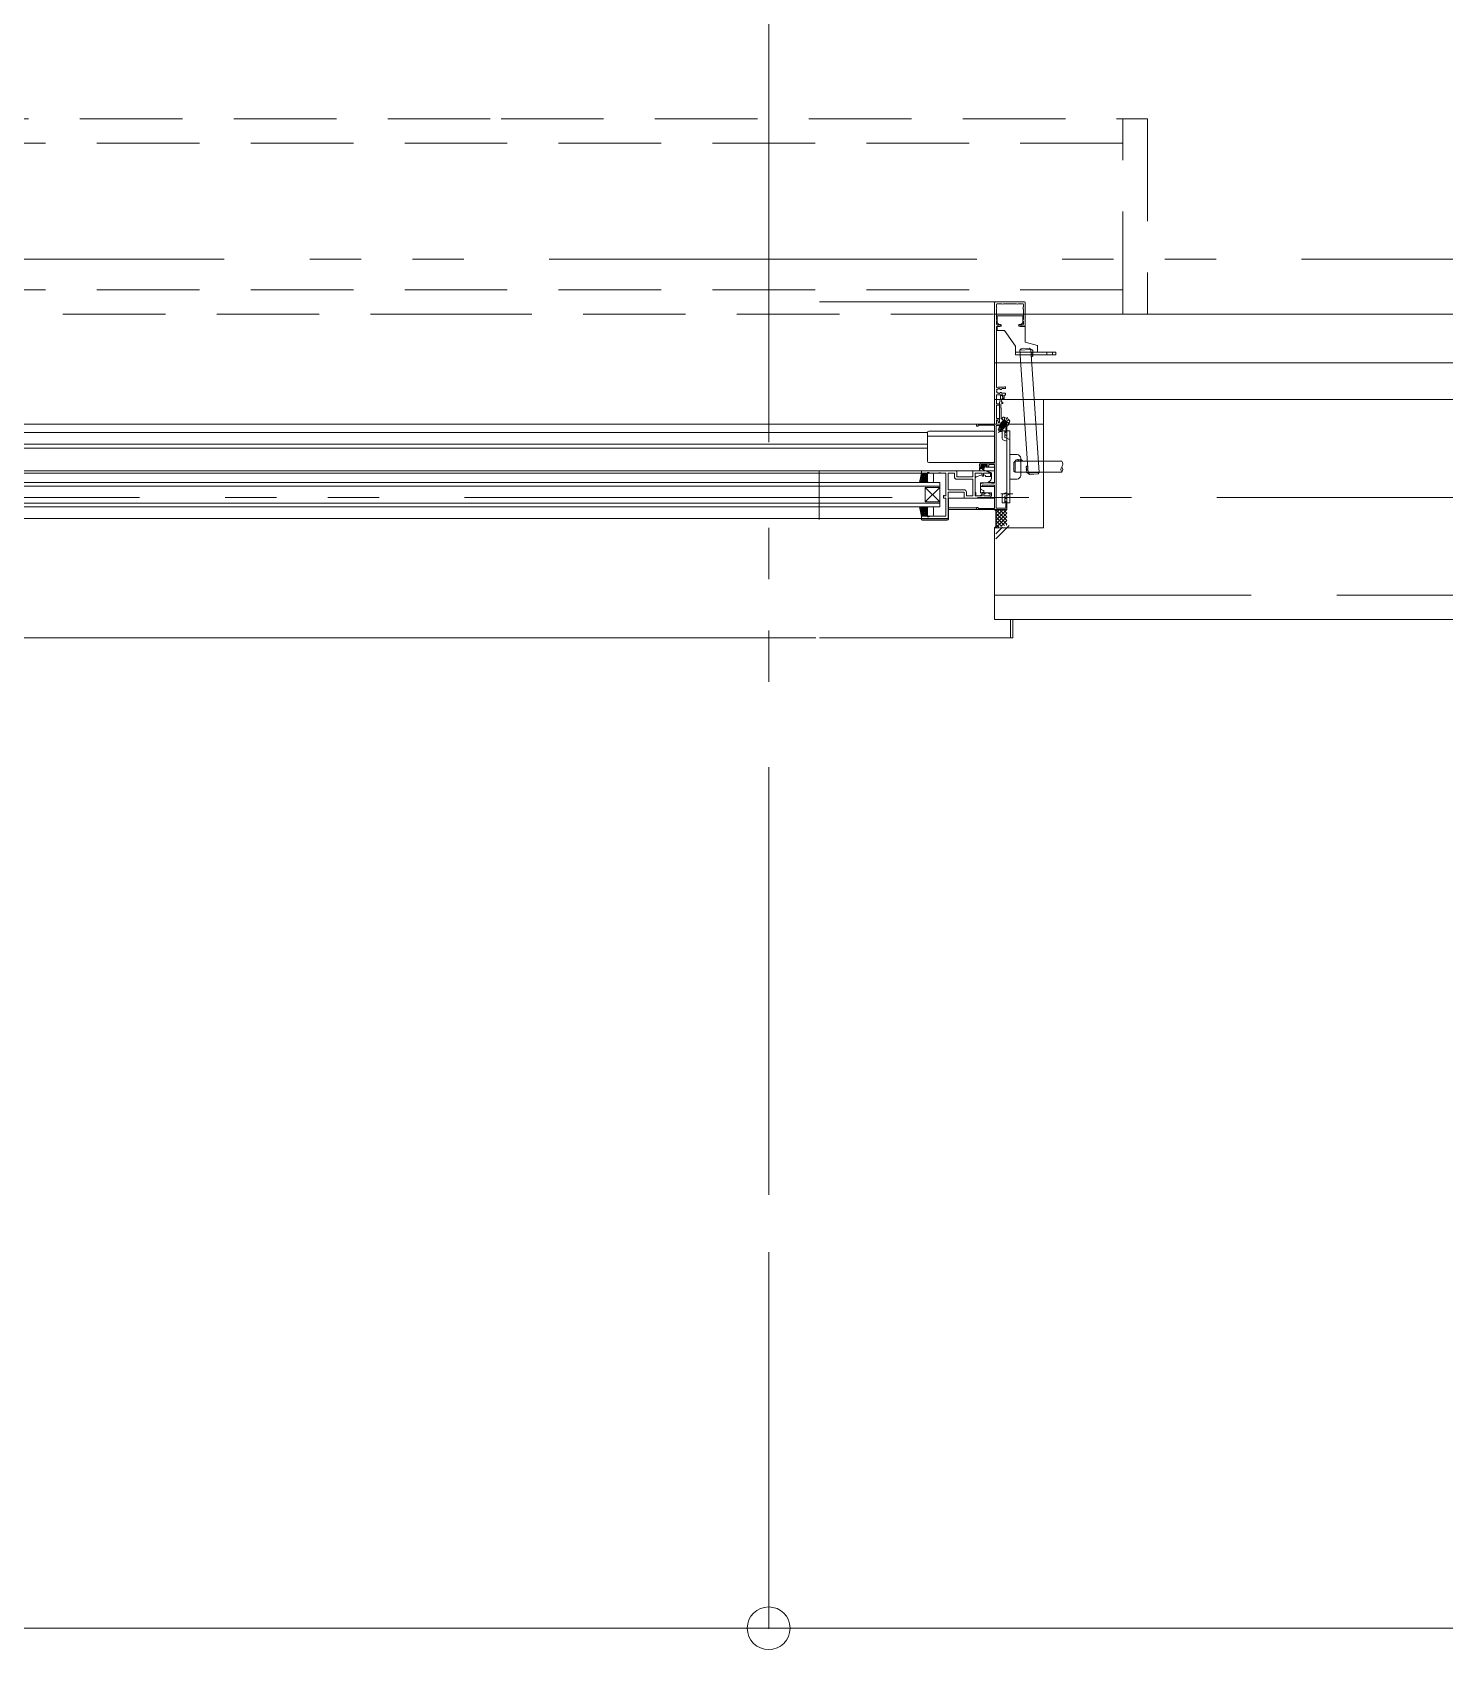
# Model space of a CAD drawing. Units: millimetres at full size. Extents: x -22551 to 92397, y -19340 to 14894.
# Drawn here: x 15834 to 16990, y -6919 to -5595 of the extents above; entities that cross this region are included whole.
import ezdxf

# ---------------------------------------------------------------- set-up
doc = ezdxf.new("R2010")
doc.units = ezdxf.units.MM
doc.header["$LTSCALE"] = 70
doc.header["$PDMODE"] = 32
doc.header["$PDSIZE"] = 35
for name, pattern in [('DASHED1', [1.8, 1.2, -0.6]), ('DASHED3', [4, 3, -1]), ('DOUBLE_CHAIN1', [8.8, 5, -1, 0.6, -0.6, 0.6, -1])]:
    doc.linetypes.add(name, pattern=pattern)
doc.layers.add('0-0_NoName', color=7, linetype='Continuous', lineweight=15)
doc.layers.add('2-0_通芯', color=7, linetype='Continuous', lineweight=15)

# ---------------------------------------------------------------- blocks, each defined once
blk = doc.blocks.new('グループ部品-125')
at = {"layer": '2-0_通芯', "linetype": 'DOUBLE_CHAIN1'}
for p, q in [((16436.61, 3659.36), (16436.61, -6725.7)), ((-22551.09, -5780.7), (23861.61, -5780.7)), ((-21388.39, -5975.7), (23861.61, -5975.7))]:
    blk.add_line(p, q, dxfattribs=at)
at = {"layer": '2-0_通芯', "linetype": 'DASHED1'}
for p, q in [((14864.72, -5665.7), (16217.48, -5665.7)), ((16217.48, -5665.7), (16746.61, -5665.7)), ((16726.61, -5825.7), (16726.61, -5665.7)), ((16746.61, -5665.7), (16746.61, -5825.7)), ((16726.61, -5685.7), (14686.61, -5685.7)), ((16726.61, -5805.7), (14686.61, -5805.7)), ((16194.72, -5825.7), (14839.68, -5825.7)), ((16746.61, -5825.7), (16194.72, -5825.7))]:
    blk.add_line(p, q, dxfattribs=at)
at = {"layer": '2-0_通芯'}
for p, q in [((16621.61, -5815.7), (16478.11, -5815.7)), ((16621.61, -5825.7), (18616.61, -5825.7)), ((16622.11, -5815.7), (16646.11, -5815.7)), ((16646.61, -5848.65), (16646.61, -5816.2)), ((16623.11, -5836.2), (16623.11, -5885.38)), ((16623.61, -5827.15), (16623.61, -5832.75)), ((16644.61, -5827.15), (16623.61, -5827.15)), ((16623.61, -5832.75), (16625.11, -5834.25)), ((16623.61, -5835.65), (16623.61, -5839.15)), ((16626.41, -5835.65), (16623.61, -5835.65)), ((16625.86, -5835.7), (16623.61, -5835.7)), ((16625.11, -5834.25), (16626.41, -5834.25)), ((16641.81, -5834.25), (16643.11, -5834.25)), ((16646.61, -5835.65), (16641.81, -5835.65)), ((16646.11, -5835.7), (16642.36, -5835.7)), ((16643.11, -5834.25), (16644.61, -5832.75)), ((16644.61, -5832.75), (16644.61, -5827.15)), ((16638.61, -5852), (16638.61, -5859.15)), ((16656.61, -5851.33), (16646.61, -5848.65)), ((16656.61, -5851.33), (16656.61, -5856.85)), ((16621.61, -5865.7), (18656.61, -5865.7)), ((16630.41, -5865.9), (16630.61, -5865.7)), ((16671.61, -5856.85), (16638.61, -5856.85)), ((16638.61, -5859.15), (16671.61, -5859.15)), ((16651.3, -5854.6), (16642.32, -5855.2)), ((16649.12, -5956), (16642.32, -5855.2)), ((16651.3, -5854.6), (16650.24, -5853.67)), ((16658.1, -5955.4), (16651.3, -5854.6)), ((16664.46, -5859.15), (16664.46, -5856.85)), ((16668.96, -5859.15), (16668.96, -5856.85)), ((16671.61, -5859.15), (16671.61, -5856.85)), ((16623.29, -5888.2), (16623.33, -5888.35)), ((16623.33, -5888.85), (16623.29, -5889)), ((16624.26, -5887.01), (16624.11, -5887.03)), ((16624.11, -5890.18), (16624.26, -5890.19)), ((16625.03, -5886.76), (16624.91, -5886.81)), ((16624.91, -5890.39), (16625.03, -5890.44)), ((16625.91, -5886.99), (16625.82, -5886.9)), ((16625.82, -5890.3), (16625.91, -5890.21)), ((16626.81, -5887.45), (16626.67, -5887.45)), ((16626.67, -5889.75), (16626.81, -5889.75)), ((16621.61, -5895.7), (18686.61, -5895.7)), ((16661.61, -5895.7), (16661.61, -6000.7)), ((15710.11, -5915.7), (16661.61, -5915.7)), ((16625.53, -5918.28), (16624.39, -5920.26)), ((16628.13, -5917.08), (16624.85, -5922.77)), ((16625.49, -5917.69), (16625.4, -5917.84)), ((16625.4, -5917.84), (16625.62, -5918.22)), ((16625.4, -5917.84), (16628.03, -5918.8)), ((16625.49, -5917.69), (16625.93, -5917.69)), ((16628.16, -5918.66), (16625.49, -5917.69)), ((16627.42, -5919.37), (16625.53, -5918.28)), ((16625.58, -5918.3), (16625.62, -5918.22)), ((16627.87, -5918.94), (16625.62, -5918.22)), ((16625.84, -5917.09), (16625.75, -5917.24)), ((16625.75, -5917.24), (16625.97, -5917.62)), ((16625.75, -5917.24), (16629.53, -5918.61)), ((16625.84, -5917.09), (16626.28, -5917.09)), ((16629.62, -5918.46), (16625.84, -5917.09)), ((16625.93, -5917.69), (16625.97, -5917.62)), ((16625.93, -5917.69), (16629.05, -5918.69)), ((16629.09, -5918.61), (16625.97, -5917.62)), ((16626.06, -5920.66), (16628.26, -5918.57)), ((16626.19, -5916.48), (16626.1, -5916.63)), ((16626.1, -5916.63), (16626.32, -5917.01)), ((16626.1, -5916.63), (16629.88, -5918)), ((16626.19, -5916.48), (16626.63, -5916.48)), ((16629.97, -5917.85), (16626.19, -5916.48)), ((16626.28, -5917.09), (16626.32, -5917.01)), ((16626.28, -5917.09), (16629.4, -5918.08)), ((16629.44, -5918), (16626.32, -5917.01)), ((16626.54, -5915.87), (16626.45, -5916.02)), ((16626.45, -5916.02), (16626.67, -5916.4)), ((16626.45, -5916.02), (16630.23, -5917.4)), ((16626.54, -5915.87), (16626.98, -5915.87)), ((16630.32, -5917.25), (16626.54, -5915.87)), ((16626.63, -5916.48), (16626.67, -5916.4)), ((16626.63, -5916.48), (16629.75, -5917.47)), ((16629.79, -5917.4), (16626.67, -5916.4)), ((16626.89, -5915.27), (16626.8, -5915.42)), ((16626.8, -5915.42), (16627.02, -5915.8)), ((16626.8, -5915.42), (16630.58, -5916.79)), ((16626.89, -5915.27), (16627.33, -5915.27)), ((16630.67, -5916.64), (16626.89, -5915.27)), ((16626.98, -5915.87), (16627.02, -5915.8)), ((16626.98, -5915.87), (16630.1, -5916.87)), ((16630.14, -5916.79), (16627.02, -5915.8)), ((16627.15, -5914.81), (16627.37, -5915.19)), ((16627.28, -5911.55), (16627.92, -5910.63)), ((16633.34, -5915.05), (16627.28, -5911.55)), ((16627.33, -5915.27), (16627.37, -5915.19)), ((16627.33, -5915.27), (16630.45, -5916.26)), ((16627.59, -5914.05), (16627.5, -5914.21)), ((16627.5, -5914.21), (16627.72, -5914.58)), ((16627.5, -5914.21), (16631.28, -5915.58)), ((16627.68, -5914.66), (16627.72, -5914.58)), ((16630.84, -5915.58), (16627.72, -5914.58)), ((16627.85, -5913.6), (16628.07, -5913.98)), ((16627.85, -5913.6), (16631.63, -5914.97)), ((16628.03, -5914.05), (16628.07, -5913.98)), ((16628.03, -5914.05), (16631.15, -5915.05)), ((16631.19, -5914.97), (16628.07, -5913.98)), ((16628.2, -5912.99), (16628.42, -5913.37)), ((16631.67, -5914.9), (16628.25, -5912.92)), ((16628.38, -5913.45), (16628.42, -5913.37)), ((16629.79, -5913.81), (16628.42, -5913.37)), ((16628.56, -5912.87), (16628.46, -5913.04)), ((16628.63, -5916.21), (16629.23, -5915.17)), ((16629.27, -5919.06), (16628.67, -5918.85)), ((16629.05, -5918.69), (16629.09, -5918.61)), ((16629.27, -5919.06), (16629.05, -5918.69)), ((16629.53, -5918.61), (16629.09, -5918.61)), ((16629.4, -5918.08), (16629.44, -5918)), ((16629.62, -5918.46), (16629.4, -5918.08)), ((16629.88, -5918), (16629.44, -5918)), ((16629.62, -5918.46), (16629.53, -5918.61)), ((16629.73, -5914.31), (16632.19, -5910.05)), ((16629.75, -5917.47), (16629.79, -5917.4)), ((16629.97, -5917.85), (16629.75, -5917.47)), ((16630.23, -5917.4), (16629.79, -5917.4)), ((16629.97, -5917.85), (16629.88, -5918)), ((16630.1, -5916.87), (16630.14, -5916.79)), ((16630.32, -5917.25), (16630.1, -5916.87)), ((16630.58, -5916.79), (16630.14, -5916.79)), ((16630.32, -5917.25), (16630.23, -5917.4)), ((16630.45, -5916.26), (16630.49, -5916.18)), ((16630.67, -5916.64), (16630.45, -5916.26)), ((16630.67, -5916.64), (16630.58, -5916.79)), ((16630.8, -5915.65), (16630.84, -5915.58)), ((16631.02, -5916.03), (16630.8, -5915.65)), ((16631.28, -5915.58), (16630.84, -5915.58)), ((16631.15, -5915.05), (16631.19, -5914.97)), ((16631.37, -5915.43), (16631.15, -5915.05)), ((16631.63, -5914.97), (16631.19, -5914.97)), ((16631.37, -5915.43), (16631.28, -5915.58)), ((16631.56, -5914.6), (16631.46, -5914.77)), ((16631.61, -5924.2), (16631.61, -5915.7)), ((16631.67, -5914.9), (16631.63, -5914.97)), ((16633.34, -5915.05), (16633.82, -5914.03)), ((16566.61, -5932.1), (15726.61, -5932.1)), ((16566.61, -5922.6), (16566.61, -5946.1)), ((16621.61, -5925.64), (16566.61, -5925.64)), ((16620.61, -5921.6), (16567.61, -5921.6)), ((16624.39, -5920.26), (16625.18, -5921.89)), ((16625.65, -5919.97), (16624.43, -5920.19)), ((16626.06, -5920.66), (16625.18, -5921.89)), ((16625.44, -5922.04), (16625.18, -5921.89)), ((16625.62, -5921.72), (16625.44, -5922.04)), ((16627.25, -5921.91), (16625.44, -5922.04)), ((16627.08, -5921.59), (16625.62, -5921.72)), ((16627.74, -5927.58), (16627.74, -5921.2)), ((16627.74, -5921.2), (16630.04, -5921.2)), ((16628.39, -5919.93), (16628.13, -5919.78)), ((16628.35, -5919.9), (16628.74, -5919.22)), ((16628.36, -5928.51), (16631.54, -5929.79)), ((16628.58, -5919), (16629.18, -5919.22)), ((16629.27, -5919.06), (16629.18, -5919.22)), ((16630.04, -5921.2), (16630.04, -5926.7)), ((16630.04, -5926.7), (16631.54, -5927.31)), ((16631.54, -5927.31), (16633.84, -5928.24)), ((16631.61, -5921.2), (16631.61, -5980.2)), ((16631.61, -5921.2), (16633.91, -5921.2)), ((16633.91, -5921.2), (16633.91, -5980.2)), ((16566.61, -5935.5), (15726.61, -5935.5)), ((16633.91, -5940.7), (16639.91, -5940.7)), ((16642.91, -5943.7), (16642.91, -5957.7)), ((16621.61, -5954), (15695.54, -5954)), ((16566.61, -5956), (15721.61, -5956)), ((15726.61, -5954.1), (16561.61, -5954.1)), ((16478.01, -5954.1), (16478.01, -5993.8)), ((16561.61, -5956), (16560.11, -5963.5)), ((16566.61, -5957.19), (16560.3, -5963.5)), ((16566.38, -5956), (16560.42, -5961.97)), ((16564.97, -5956), (16560.77, -5960.2)), ((16563.55, -5956), (16561.12, -5958.43)), ((16566.61, -5962.94), (16561.29, -5957.62)), ((16562.14, -5956), (16561.48, -5956.66)), ((16566.61, -5961.53), (16561.52, -5956.44)), ((16561.61, -5953.9), (16561.61, -5955.5)), ((16566.61, -5958.6), (16561.71, -5963.5)), ((16566.61, -5960.12), (16562.5, -5956)), ((16566.61, -5958.7), (16563.91, -5956)), ((16566.61, -5957.29), (16565.32, -5956)), ((16566.61, -5963.5), (16566.61, -5955.3)), ((16566.61, -5957), (16566.61, -5962.5)), ((16620.61, -5947.1), (16567.61, -5947.1)), ((16570.61, -5956), (16567.61, -5956)), ((16571.61, -5962.5), (16571.61, -5957)), ((16576.57, -5955.93), (16576.65, -5955.93)), ((16611.24, -5957.16), (16606.6, -5958.83)), ((16609.11, -5948.7), (16609.11, -5950)), ((16609.65, -5951.2), (16609.11, -5951.74)), ((16609.11, -5951.5), (16609.11, -5953.5)), ((16612.31, -5952.2), (16609.11, -5952.2)), ((16611.41, -5951.2), (16609.41, -5951.2)), ((16609.41, -5953.33), (16609.61, -5952.2)), ((16611, -5951.2), (16610, -5952.2)), ((16611.2, -5948.79), (16610.7, -5949.29)), ((16610.91, -5949.8), (16611.25, -5949.8)), ((16611.01, -5952.2), (16613.23, -5953.88)), ((16612.12, -5948.73), (16611.05, -5949.8)), ((16613.31, -5950.23), (16611.34, -5952.2)), ((16611.61, -5952.2), (16613.43, -5953.6)), ((16613.3, -5948.9), (16611.71, -5950.49)), ((16611.71, -5950.26), (16611.71, -5950.9)), ((16614.31, -5948.9), (16612.21, -5948.9)), ((16612.8, -5957.19), (16614.11, -5957.8)), ((16613.15, -5951.74), (16612.85, -5952.04)), ((16613.31, -5950.1), (16613.31, -5951.2)), ((16613.61, -5949.8), (16615.01, -5949.8)), ((16614.84, -5948.7), (16613.74, -5949.8)), ((16618.4, -5955.29), (16614.18, -5954.02)), ((16615.29, -5949.6), (16615.11, -5949.78)), ((16615.31, -5949.5), (16615.31, -5949)), ((16619.11, -5959.9), (16619.11, -5956.24)), ((16638.41, -5946.2), (16637.41, -5947.2)), ((16676.61, -5946.2), (16638.41, -5946.2)), ((16638.41, -5946.2), (16638.41, -5955.2)), ((16676.61, -5955.2), (16638.41, -5955.2)), ((16649.12, -5956), (16658.1, -5955.4)), ((16649.12, -5956), (16650.19, -5956.93)), ((15711.61, -5963.5), (16576.61, -5963.5)), ((15711.61, -5966.5), (16576.61, -5966.5)), ((16561.51, -5963.5), (16560.34, -5962.33)), ((16562.92, -5963.5), (16560.58, -5961.16)), ((16564.34, -5963.5), (16560.82, -5959.98)), ((16565.75, -5963.5), (16561.05, -5958.8)), ((16566.61, -5960.02), (16563.13, -5963.5)), ((16566.61, -5961.43), (16564.54, -5963.5)), ((16564.61, -5967.5), (16576.61, -5967.5)), ((16564.61, -5967.5), (16576.61, -5979.5)), ((16564.61, -5979.5), (16576.61, -5967.5)), ((16564.61, -5967.5), (16564.61, -5979.5)), ((16566.61, -5962.84), (16565.95, -5963.5)), ((16567.61, -5963.5), (16570.61, -5963.5)), ((16576.61, -5983.5), (16576.61, -5963.5)), ((16583.61, -5969.47), (16596.54, -5969.47)), ((16606.21, -5971.8), (16605.61, -5971.8)), ((16606.21, -5971.8), (16606.21, -5974.47)), ((16610.11, -5963.85), (16610.11, -5972.1)), ((16610.11, -5966.9), (16621.61, -5966.9)), ((16610.33, -5963.9), (16615.71, -5963.85)), ((16612.38, -5969.98), (16610.38, -5969.25)), ((16611.48, -5971.8), (16612.41, -5971.8)), ((16612.71, -5971.5), (16612.71, -5970.45)), ((16621.61, -5963.5), (16616.49, -5963.5)), ((16628.36, -5972.9), (16631.54, -5971.61)), ((16633.91, -5960.7), (16639.91, -5960.7)), ((15711.61, -5980.5), (16576.61, -5980.5)), ((15711.61, -5983.5), (16576.61, -5983.5)), ((16561.61, -5991), (16560.11, -5983.5)), ((16566.61, -5989.81), (16560.3, -5983.5)), ((16561.51, -5983.5), (16560.34, -5984.67)), ((16566.38, -5991), (16560.42, -5985.04)), ((16562.92, -5983.5), (16560.58, -5985.85)), ((16564.34, -5983.5), (16560.82, -5987.02)), ((16565.75, -5983.5), (16561.05, -5988.2)), ((16566.61, -5984.06), (16561.29, -5989.38)), ((16566.61, -5988.4), (16561.71, -5983.5)), ((16566.61, -5986.99), (16563.13, -5983.5)), ((16566.61, -5985.57), (16564.54, -5983.5)), ((16576.61, -5979.5), (16564.61, -5979.5)), ((16566.61, -5984.16), (16565.95, -5983.5)), ((16566.61, -5983.5), (16566.61, -5991.7)), ((16566.61, -5990), (16566.61, -5984.5)), ((16567.61, -5983.5), (16570.61, -5983.5)), ((16571.61, -5984.5), (16571.61, -5990)), ((16583.61, -5976.4), (16621.61, -5976.4)), ((16606.61, -5984.3), (16583.81, -5984.3)), ((16610.01, -5973.8), (16611.18, -5973.8)), ((16610.01, -5974.47), (16610.01, -5973.8)), ((16619.11, -5972.1), (16610.11, -5972.1)), ((16611.18, -5973.8), (16611.18, -5972.1)), ((16614.18, -5976.38), (16618.4, -5975.11)), ((16636.61, -5972.7), (16626.61, -5972.7)), ((16627.73, -5973.82), (16627.73, -5980.2)), ((16627.74, -5980.2), (16630.04, -5980.2)), ((16630.03, -5980.2), (16630.03, -5974.7)), ((16631.61, -5985.2), (16631.61, -5977.2)), ((16631.61, -5980.2), (16633.91, -5980.2)), ((15705.11, -5993), (16583.11, -5993)), ((16564.97, -5991), (16560.77, -5986.8)), ((16563.55, -5991), (16561.12, -5988.57)), ((16561.31, -5993), (16561.31, -5993.3)), ((16583.81, -5993.3), (16561.31, -5993.3)), ((16562.14, -5991), (16561.48, -5990.34)), ((16566.61, -5985.47), (16561.52, -5990.56)), ((16566.61, -5991), (16561.61, -5991)), ((16561.61, -5991.5), (16561.61, -5993)), ((16562.31, -5994.3), (16582.81, -5994.3)), ((16566.61, -5986.89), (16562.5, -5991)), ((16566.61, -5988.3), (16563.91, -5991)), ((16566.61, -5989.71), (16565.32, -5991)), ((16570.61, -5991), (16567.61, -5991)), ((16583.81, -5985.7), (16631.11, -5985.7)), ((16631.61, -5994.7), (16622.61, -5985.7)), ((16631.61, -5985.7), (16622.61, -5994.7)), ((16628.61, -5985.7), (16622.61, -5991.7)), ((16625.61, -5985.7), (16622.61, -5988.7)), ((16631.61, -5997.7), (16622.61, -5988.7)), ((16631.61, -5988.7), (16622.61, -5997.7)), ((16629.65, -5998.74), (16622.61, -5991.7)), ((16631.61, -5991.7), (16622.61, -6000.7)), ((16627.31, -5999.4), (16622.61, -5994.7)), ((16624.96, -6000.05), (16622.61, -5997.7)), ((16631.61, -5991.7), (16625.61, -5985.7)), ((16631.61, -5994.7), (16626.76, -5999.55)), ((16631.61, -5988.7), (16628.61, -5985.7)), ((16631.61, -5997.7), (16630.92, -5998.39)), ((16621.61, -6000.7), (16661.61, -6000.7)), ((16621.61, -6000.7), (16621.61, -6075.7)), ((16622.61, -6009.71), (16633.58, -5998.74)), ((16622.61, -6005.47), (16627.93, -6000.15)), ((16621.61, -6075.7), (19256.61, -6075.7)), ((16634.61, -6075.7), (16634.61, -6090.7)), ((16636.61, -6075.7), (16636.61, -6090.7)), ((16475.11, -6090.7), (14778.61, -6090.7)), ((16634.61, -6090.7), (16478.11, -6090.7)), ((16634.61, -6090.7), (16636.61, -6090.7))]:
    blk.add_line(p, q, dxfattribs=at)
at = {"layer": '2-0_通芯', "linetype": 'DASHED3'}
blk.add_line((16621.61, -6055.7), (19236.61, -6055.7), dxfattribs=at)
at = {"layer": '2-0_通芯'}
for points in [[(16621.61, -5915.7), (16621.61, -5816.2), (16622.11, -5815.7)], [(16623.11, -5817.7), (16623.11, -5819.87), (16623.18, -5820.06)], [(16623.18, -5821.34), (16623.11, -5821.53), (16623.11, -5829.87), (16623.18, -5830.06)], [(16627.47, -5817.27), (16627.28, -5817.2), (16623.61, -5817.2)], [(16639.47, -5817.27), (16639.28, -5817.2), (16628.94, -5817.2), (16628.75, -5817.27)], [(16644.61, -5817.2), (16640.94, -5817.2), (16640.75, -5817.27)], [(16645.04, -5820.06), (16645.11, -5819.87), (16645.11, -5817.7)], [(16645.04, -5830.06), (16645.11, -5829.87), (16645.11, -5821.53), (16645.04, -5821.34)], [(16623.18, -5831.34), (16623.11, -5831.53), (16623.11, -5834)], [(16623.61, -5834.5), (16625.13, -5834.5), (16625.34, -5834.41)], [(16623.61, -5839.15), (16629.61, -5839.15), (16638.61, -5852)], [(16642.89, -5834.41), (16643.1, -5834.5), (16644.61, -5834.5)], [(16645.11, -5834), (16645.11, -5831.53), (16645.04, -5831.34)], [(16650.24, -5853.67), (16643.25, -5854.14), (16642.32, -5855.2)], [(16627.21, -5890.18), (16627.51, -5890.5), (16630.41, -5890.5), (16630.41, -5892.1), (16629.41, -5892.1), (16629.41, -5895.1), (16628.01, -5895.1), (16628.01, -5894.6), (16628.41, -5894.03), (16628.41, -5891.8), (16623.11, -5891.8), (16623.11, -5899.2), (16625.01, -5899.2)], [(16625.11, -5885.4), (16629.19, -5885.4), (16629.71, -5885.1), (16630.41, -5885.1), (16630.41, -5886.7), (16627.51, -5886.7), (16627.21, -5887.02)], [(16627.44, -5892.25), (16628.57, -5894.19), (16627.77, -5894.41), (16626.86, -5897.8), (16627.91, -5897.8)], [(16566.61, -5922.6), (15708.61, -5922.6), (15708.61, -5903.6)], [(16625.01, -5900.2), (16623.11, -5900.2), (16623.11, -5911.2), (16625.29, -5911.2), (16625.51, -5913.76)], [(16624.1, -5912.91), (16624.38, -5914.5), (16625.51, -5914.5), (16625.51, -5906.16), (16625.63, -5905.98), (16625.63, -5905.43), (16625.51, -5905.24)], [(16625.51, -5905.24), (16625.51, -5898.19), (16626.51, -5894.46), (16626.51, -5892.5)], [(16626.71, -5900), (16626.71, -5902.4), (16627.01, -5902.7), (16627.01, -5911.4), (16629.92, -5913.08), (16630.02, -5913.28), (16630.49, -5913.55), (16630.71, -5913.54), (16633.52, -5915.16), (16632.4, -5917.1), (16631.61, -5917.1)], [(16606.61, -5915.7), (16606.61, -5917.3), (16607.81, -5917.3)], [(16608.41, -5916.7), (16621.61, -5916.7), (16621.61, -5947.7), (16610.11, -5947.7)], [(16631.11, -5976.7), (16630.61, -5976.7), (16630.01, -5977.74), (16630.01, -5978.7), (16630.71, -5978.7), (16630.71, -5984.5), (16622.81, -5984.5), (16622.81, -5916.9), (16630.71, -5916.9), (16630.71, -5922.7), (16630.01, -5922.7), (16630.01, -5923.66), (16630.61, -5924.7), (16631.11, -5924.7)], [(16624.52, -5913.89), (16624.24, -5912.3), (16623.11, -5912.3), (16623.11, -5915.7)], [(16625.62, -5921.72), (16628.66, -5918.87), (16627.08, -5921.59)], [(16626.01, -5920.75), (16625.65, -5919.97), (16626.23, -5918.68)], [(16629.46, -5915.7), (16626.99, -5914.27), (16626.16, -5915.7)], [(16631.02, -5916.03), (16627.24, -5914.66), (16627.15, -5914.81), (16630.93, -5916.18)], [(16627.24, -5914.66), (16627.68, -5914.66), (16630.8, -5915.65)], [(16631.02, -5916.03), (16630.93, -5916.18), (16630.49, -5916.18), (16627.37, -5915.19)], [(16631.37, -5915.43), (16627.59, -5914.05), (16628.03, -5914.05)], [(16631.25, -5914.65), (16627.94, -5913.45), (16627.85, -5913.6)], [(16627.94, -5913.45), (16628.38, -5913.45), (16630.13, -5914.01)], [(16628.25, -5912.92), (16628.2, -5912.99), (16628.67, -5913.16)], [(16629.72, -5910.23), (16629.59, -5912.25), (16630.28, -5913.35)], [(16633.27, -5912.28), (16631.58, -5913.4), (16630.28, -5913.35)], [(16628.39, -5919.93), (16627.25, -5921.91), (16627.08, -5921.59)], [(16629.18, -5919.22), (16628.74, -5919.22), (16628.5, -5919.14)], [(16619.11, -5956.24), (16614.04, -5954.1), (16614.04, -5953.9), (16604.11, -5953.9), (16604.11, -5954.1), (16590.11, -5954.1), (16590.11, -5953.9), (16561.61, -5953.9)], [(16566.61, -5955.3), (16567.61, -5955.3), (16569.34, -5955.93), (16575.65, -5955.93)], [(16577.57, -5955.93), (16581.61, -5955.93), (16581.61, -5974.47), (16580.74, -5974.47)], [(16588.68, -5958.93), (16588.68, -5955.93), (16583.61, -5955.93), (16583.61, -5969.47)], [(16603.61, -5954.5), (16603.61, -5959), (16590.61, -5959), (16590.61, -5954.5)], [(16619.11, -5974.16), (16619.11, -5972.1), (16616.81, -5972.1), (16616.81, -5972.9), (16617.91, -5972.9), (16617.91, -5974.11), (16616.72, -5974.47), (16612.71, -5974.47), (16612.71, -5972.9), (16613.81, -5972.9), (16613.81, -5972.1), (16611.51, -5972.1), (16611.51, -5974.47), (16605.61, -5974.47), (16605.61, -5955.93), (16611.51, -5955.93), (16611.51, -5958.3), (16612.51, -5958.3), (16612.51, -5955.93), (16616.72, -5955.93), (16618.11, -5956.35), (16618.11, -5957.8)], [(16610.11, -5951), (16611.41, -5951), (16611.41, -5950.2), (16610.31, -5950.2), (16610.31, -5948.7), (16615.51, -5948.7), (16615.51, -5950.2), (16614.41, -5950.2), (16614.41, -5951), (16621.61, -5951)], [(16619.11, -5958.6), (16614.11, -5958.6), (16614.11, -5957.8)], [(16616.71, -5950), (16616.71, -5948.9), (16621.61, -5948.9), (16621.61, -5964.2), (16619.3, -5964.2)], [(16637.41, -5947.2), (16637.41, -5954.2), (16638.41, -5955.2)], [(16650.19, -5956.93), (16657.17, -5956.46), (16658.1, -5955.4)], [(16583.61, -5992.5), (16583.61, -5971.4), (16596.61, -5971.4), (16596.61, -5975.9)], [(16598.54, -5971.47), (16598.54, -5974.47), (16603.68, -5974.47), (16603.68, -5960.93), (16590.68, -5960.93)], [(16611.31, -5966.9), (16611.31, -5965.6), (16621.61, -5965.6), (16621.61, -5984.7), (16608.41, -5984.7)], [(16610.11, -5963.85), (16615.71, -5963.85), (16616.35, -5963.62), (16618.04, -5962.2), (16619.11, -5959.9)], [(16618.91, -5963.9), (16614.61, -5963.9), (16610.57, -5964.25)], [(16580.41, -5974.3), (16579.61, -5974.3), (16579.61, -5976.4), (16581.61, -5976.4), (16581.61, -5991.07), (16569.34, -5991.07), (16567.61, -5991.7), (16566.61, -5991.7)], [(16583.61, -5976.3), (16597.11, -5976.3), (16597.11, -5976.5), (16614.04, -5976.5), (16614.04, -5976.4), (16618.4, -5975.11), (16618.91, -5974.75), (16619.11, -5974.16)], [(16583.81, -5993.8), (16583.81, -5976.99), (16583.61, -5976.99)], [(16607.81, -5984.1), (16606.61, -5984.1), (16606.61, -5985.7)], [(16630.04, -5974.7), (16631.54, -5974.09), (16633.83, -5973.17)], [(16621.61, -5985.7), (16622.61, -5986.7), (16622.61, -5999.7), (16621.61, -6000.7)]]:
    blk.add_lwpolyline(points, dxfattribs=at)
for centre, radius, start, end in [((16623.61, -5817.7), 0.5, 90.00001, 179.99999), ((16622.41, -5820.7), 1, 320.28486, 39.71514), ((16628.11, -5816.5), 1, 230.28486, 309.71514), ((16640.11, -5816.5), 1, 230.28486, 309.71514), ((16644.61, -5817.7), 0.5, 0.00001, 89.99999), ((16645.81, -5820.7), 1, 140.28486, 219.71514), ((16646.11, -5816.2), 0.5, 0.00001, 89.99999), ((16623.61, -5834), 0.5, 180.00001, 269.99999), ((16623.61, -5836.2), 0.5, 90.00001, 179.99999), ((16622.41, -5830.7), 1, 320.28486, 39.71514), ((16625.86, -5834.95), 0.75, 270.00002, 134.41533), ((16626.41, -5834.95), 0.7, 270, 90), ((16641.81, -5834.95), 0.7, 90, 270), ((16642.36, -5834.95), 0.75, 45.58467, 269.99998), ((16644.61, -5834), 0.5, 270.00001, 359.99999), ((16645.81, -5830.7), 1, 140.28486, 219.71514), ((16646.11, -5835.2), 0.5, 270.00001, 359.99999), ((16651.4, -5856.09), 1.5, 273.85934, 93.85934), ((16651.5, -5857.59), 1.5, 273.85934, 33.85934), ((16651.6, -5859.09), 1.5, 273.85934, 33.85934), ((16623.51, -5885.38), 0.4, 180.00006, 296.38784), ((16623.88, -5887.74), 0.75, 72.2996, 217.70036), ((16623.88, -5889.46), 0.75, 142.29964, 287.7004), ((16625.11, -5888.6), 1.8, 171.96925, 188.03075), ((16625.11, -5888.6), 3.2, 89.99998, 116.38778), ((16625.11, -5888.6), 1.8, 96.26017, 118.03073), ((16625.11, -5888.6), 1.8, 241.96927, 263.73983), ((16625.37, -5887.12), 0.5, 26.86995, 133.13013), ((16625.37, -5890.08), 0.5, 226.86987, 333.13005), ((16625.11, -5888.6), 1.8, 44.79286, 63.73983), ((16625.11, -5888.6), 1.8, 296.26017, 315.20714), ((16626.67, -5887.05), 0.4, 224.79276, 269.99993), ((16626.67, -5890.15), 0.4, 90.00007, 135.20724), ((16627.01, -5892.5), 0.5, 29.99999, 180), ((16626.81, -5887.05), 0.4, 269.99999, 4.09604), ((16626.81, -5890.15), 0.4, 355.90396, 90.00001), ((16625.01, -5899.7), 0.5, 269.99999, 90.00001), ((16627.91, -5900), 1.2, 90.00001, 179.99999), ((16627.91, -5898.3), 0.5, 269.99999, 90.00001), ((16607.81, -5917), 0.3, 270, 0), ((16608.41, -5917), 0.3, 90, 180), ((16623.61, -5913), 0.5, 9.99999, 180), ((16625.01, -5913.8), 0.5, 190.00001, 5), ((16628.99, -5911.38), 1.3, 75.88085, 145), ((16628.44, -5918.74), 0.248, 330, 137.19096), ((16628.13, -5912.62), 0.5, 330, 60), ((16627.11, -5918.84), 9, 44.11915, 75.88085), ((16631.11, -5916.2), 0.5, 0, 90), ((16631.99, -5914.85), 0.5, 60, 150), ((16632.64, -5913.48), 1.3, 335, 44.11915), ((16567.61, -5922.6), 1, 90, 179.99999), ((16620.61, -5922.6), 1, 0, 90), ((16628.74, -5927.58), 1, 180, 247.99665), ((16631.11, -5924.2), 0.5, 270, 0), ((16639.91, -5946.2), 1.5, 0, 180), ((16639.91, -5943.7), 3, 359.99878, 89.99845), ((16641.41, -5946.2), 1.5, 0, 120), ((16642.91, -5946.2), 1.5, 0, 120), ((16562.11, -5955.5), 0.5, 180, 270), ((16567.61, -5946.1), 1, 180, 270), ((16567.61, -5957), 1, 90.0001, 180.0001), ((16570.61, -5957), 1, 0.0001, 90.0001), ((16575.65, -5955.73), 0.2, 270, 336.42182), ((16576.11, -5955.93), 0.3, 23.57818, 156.42182), ((16576.57, -5955.73), 0.2, 203.57818, 270), ((16576.65, -5955.73), 0.2, 270, 336.42182), ((16577.11, -5955.93), 0.3, 23.57818, 156.42182), ((16577.57, -5955.73), 0.2, 203.57818, 270), ((16590.11, -5954.5), 0.5, 0, 90), ((16604.11, -5954.5), 0.5, 90, 180), ((16610.11, -5948.7), 1, 90, 180), ((16610.11, -5950), 1, 180, 270), ((16609.41, -5951.5), 0.3, 90, 180), ((16609.31, -5953.5), 0.2, 180.00001, 60), ((16610.91, -5949.5), 0.3, 135, 270), ((16611.41, -5949), 0.3, 90, 135), ((16611.58, -5958.1), 1, 93.88684, 109.85326), ((16611.25, -5949.5), 0.3, 270, 326.94427), ((16611.41, -5950.9), 0.3, 270, 0), ((16611.71, -5949.8), 0.25, 303.05573, 146.94427), ((16612.01, -5950.26), 0.3, 123.05573, 180), ((16612.01, -5948.9), 0.2, 0, 90), ((16612.31, -5951.2), 1, 270, 0), ((16612.38, -5958.1), 1, 65, 82.59308), ((16613.41, -5953.8), 0.2, 204.41711, 84.41711), ((16613.61, -5950.1), 0.3, 90, 180), ((16614.04, -5954.5), 0.5, 73.30076, 90), ((16614.51, -5948.9), 0.2, 90, 180), ((16615.01, -5949), 0.3, 0, 90), ((16615.01, -5949.5), 0.3, 270, 0), ((16615.71, -5950), 1, 270, 0), ((16618.61, -5957.8), 0.5, 180, 0), ((16618.11, -5956.24), 1, 0, 73.30076), ((16620.61, -5946.1), 1, 270, 0), ((16639.91, -5957.7), 3, 269.99873, 359.99878), ((16648.82, -5951.51), 1.5, 93.85934, 213.85934), ((16648.92, -5953.01), 1.5, 93.85934, 213.85934), ((16649.02, -5954.51), 1.5, 93.85934, 273.85934), ((16679.92, -5952.95), 4, 145.77113, 214.22887), ((16673.3, -5948.45), 4, 325.77113, 34.22887), ((16673.3, -5952.95), 4, 325.77113, 34.22887), ((16567.61, -5962.5), 1, 180.0001, 270.0001), ((16570.61, -5962.5), 1, 270.0001, 0.0001), ((16590.68, -5958.93), 2, 180, 270), ((16596.54, -5971.47), 2, 0, 90), ((16607.11, -5960.25), 1.5, 109.85326, 179.99999), ((16610.41, -5964.2), 0.3, 90.5, 179.99999), ((16610.61, -5964.75), 0.5, 95, 180), ((16610.61, -5968.8), 0.5, 180, 250), ((16611.48, -5972.1), 0.3, 90, 179.99999), ((16612.21, -5970.45), 0.5, 0, 70), ((16612.41, -5971.5), 0.3, 270, 0), ((16615.7, -5962.85), 1, 270.5, 310), ((16616.11, -5959.9), 3, 310, 0), ((16618.91, -5964.1), 0.2, 14.47751, 90), ((16619.3, -5964), 0.2, 194.47751, 270), ((16567.61, -5984.5), 1, 89.9999, 179.9999), ((16570.61, -5984.5), 1, 359.9999, 89.9999), ((16580.41, -5974.5), 0.2, 35.09963, 90), ((16580.74, -5974.27), 0.2, 215.09963, 270), ((16597.11, -5975.9), 0.5, 180, 270), ((16607.81, -5984.4), 0.3, 0, 90), ((16608.41, -5984.4), 0.3, 180, 270), ((16614.04, -5975.9), 0.5, 270, 286.69924), ((16618.11, -5974.16), 1, 286.69924, 0), ((16628.74, -5973.82), 1, 111.99783, 180), ((16631.11, -5977.2), 0.5, 0, 90), ((16562.31, -5993.3), 1, 180, 270), ((16562.11, -5991.5), 0.5, 90, 180), ((16567.61, -5990), 1, 179.9999, 269.9999), ((16570.61, -5990), 1, 269.9999, 359.9999), ((16582.81, -5993.3), 1, 270, 0), ((16583.11, -5992.5), 0.5, 270, 0), ((16631.11, -5985.2), 0.5, 270, 0)]:
    blk.add_arc(centre, radius, start, end, dxfattribs=at)

msp = doc.modelspace()

# ---------------------------------------------------------------- linework, layer by layer
at = {"layer": '0-0_NoName'}
for p, q in [((16436.61, -6593.8), (16436.61, -6901.63)), ((12361.61, -6901.63), (16436.61, -6901.63)), ((16436.61, -6901.63), (18961.61, -6901.63))]:
    msp.add_line(p, q, dxfattribs=at)
msp.add_point((16436.61, -6901.63), dxfattribs=at)

# ---------------------------------------------------------------- block references
at = {"layer": '2-0_通芯'}
msp.add_blockref('グループ部品-125', (0, 0), dxfattribs=at)

doc.saveas('drawing.dxf')
